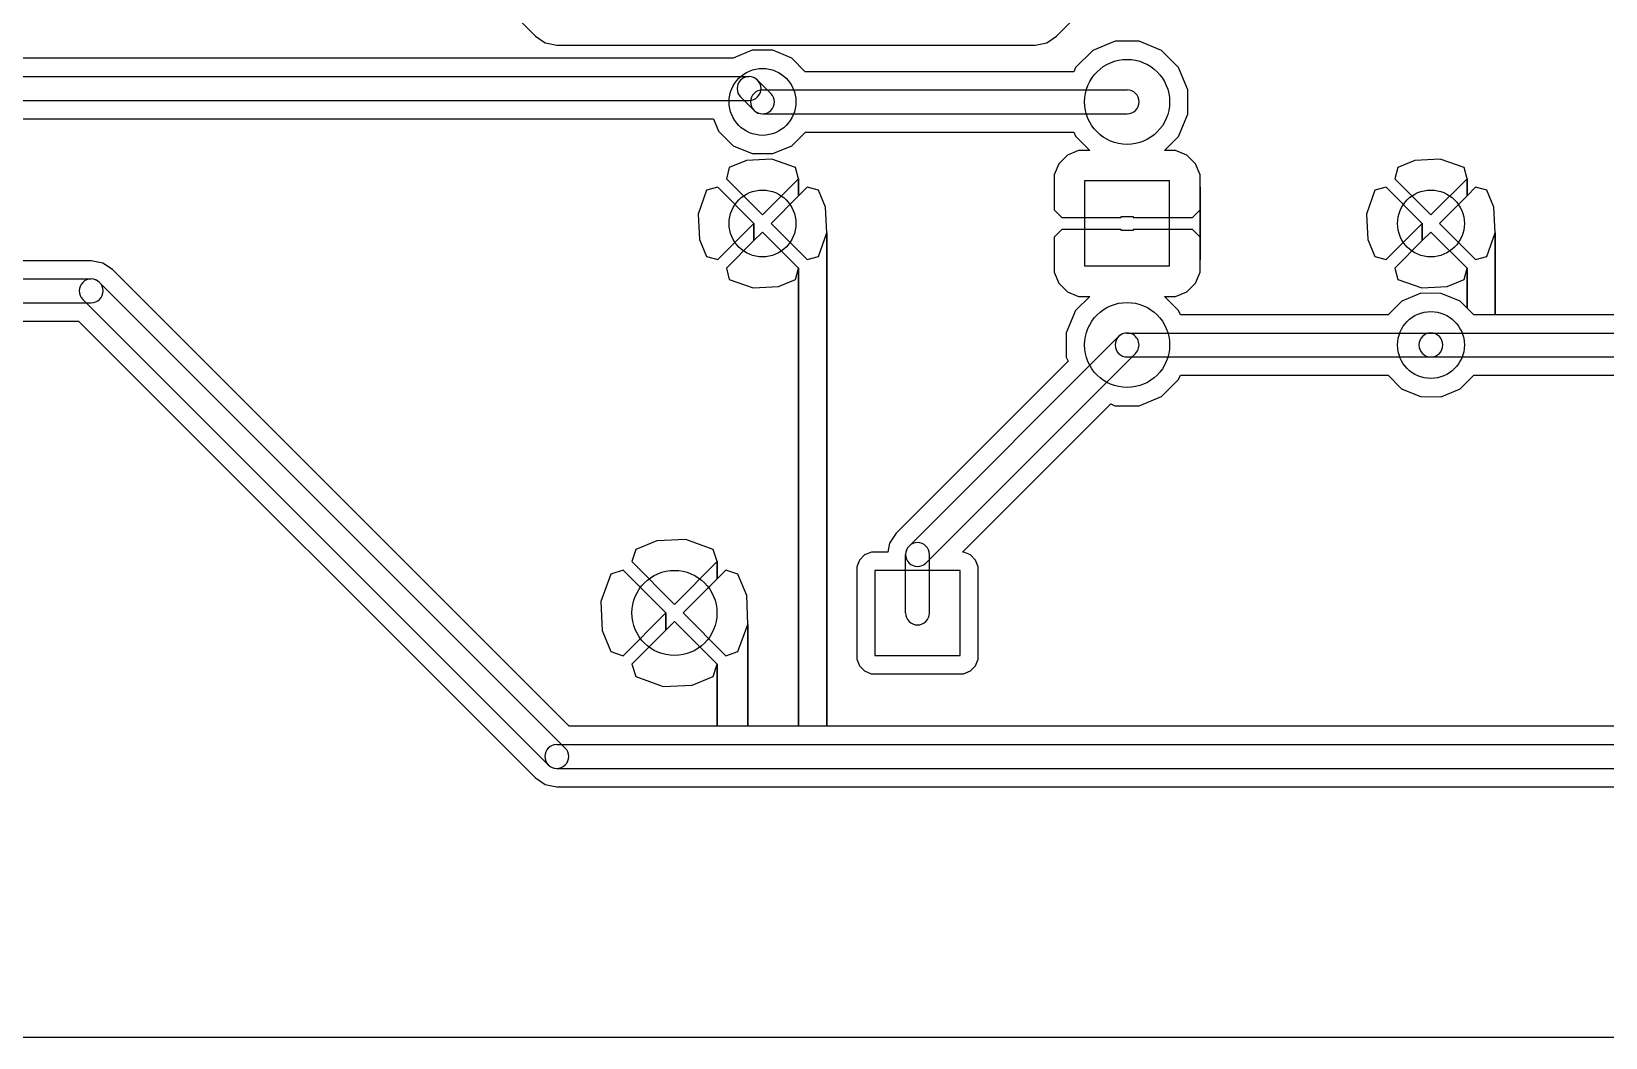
# Model space of a CAD drawing. Extents: x 114.1 to 212.9, y -157.4 to -58.6.
# Drawn here: x 147.02 to 179.92, y -157.37 to -136.35 of the extents above; entities that cross this region are included whole.
import ezdxf

# ---------------------------------------------------------------- set-up
doc = ezdxf.new("R2010")
doc.units = 0
doc.header["$MEASUREMENT"] = 0
doc.layers.add('BLACK', color=250, linetype='CONTINUOUS')

msp = doc.modelspace()

# ---------------------------------------------------------------- linework, layer by layer
at = {"layer": 'BLACK'}
for p, q in [((168.446, -136.446), (174.436, -130.456)), ((168.446, -136.446), (174.436, -130.456)), ((153.244, -132.136), (157.554, -136.446)), ((153.244, -132.136), (157.554, -136.446)), ((157.554, -136.446), (157.554, -136.446)), ((157.554, -136.446), (157.759, -136.583)), ((157.554, -136.446), (157.554, -136.446)), ((157.554, -136.446), (157.759, -136.583)), ((168.241, -136.583), (168.446, -136.446)), ((168.241, -136.583), (168.446, -136.446)), ((157.759, -136.583), (157.759, -136.583)), ((157.759, -136.583), (157.799, -136.591)), ((157.759, -136.583), (157.759, -136.583)), ((157.759, -136.583), (157.799, -136.591)), ((157.799, -136.591), (158, -136.631)), ((157.799, -136.591), (158, -136.631)), ((158, -136.631), (168, -136.631)), ((158, -136.631), (168, -136.631)), ((162.086, -136.74), (161.689, -136.904)), ((162.086, -136.74), (161.689, -136.904)), ((162.516, -136.741), (162.086, -136.74)), ((162.516, -136.741), (162.086, -136.74)), ((162.912, -136.905), (162.516, -136.741)), ((162.912, -136.905), (162.516, -136.741)), ((168, -136.631), (168.241, -136.583)), ((168, -136.631), (168.241, -136.583)), ((168, -136.631), (168, -136.631)), ((168, -136.631), (168, -136.631)), ((169.202, -136.743), (168.844, -137.1)), ((169.202, -136.743), (168.844, -137.1)), ((169.668, -136.55), (169.202, -136.743)), ((169.668, -136.55), (169.202, -136.743)), ((170.174, -136.55), (169.668, -136.55)), ((170.174, -136.55), (169.668, -136.55)), ((170.64, -136.744), (170.174, -136.55)), ((170.64, -136.744), (170.174, -136.55)), ((170.997, -137.102), (170.64, -136.744)), ((170.997, -137.102), (170.64, -136.744)), ((161.685, -136.909), (143.036, -136.909)), ((161.685, -136.909), (143.036, -136.909)), ((161.689, -136.904), (161.685, -136.909)), ((161.689, -136.904), (161.685, -136.909)), ((163.195, -137.189), (162.912, -136.905)), ((163.195, -137.189), (162.912, -136.905)), ((168.844, -137.1), (168.807, -137.189)), ((168.844, -137.1), (168.807, -137.189)), ((171.19, -137.568), (170.997, -137.102)), ((171.19, -137.568), (170.997, -137.102)), ((141.5, -137.29), (162.02, -137.29)), ((162.197, -137.363), (162.477, -137.643)), ((168.807, -137.189), (163.195, -137.189)), ((168.807, -137.189), (163.195, -137.189)), ((141.5, -137.79), (162.02, -137.79)), ((161.843, -137.717), (162.123, -137.997)), ((162.3, -137.57), (169.92, -137.57)), ((171.19, -138.074), (171.19, -137.568)), ((171.19, -138.074), (171.19, -137.568)), ((162.3, -138.07), (169.92, -138.07)), ((170.996, -138.54), (171.19, -138.074)), ((170.996, -138.54), (171.19, -138.074)), ((142.77, -138.171), (161.277, -138.171)), ((142.77, -138.171), (161.277, -138.171)), ((161.277, -138.171), (161.384, -138.431)), ((161.277, -138.171), (161.384, -138.431)), ((161.384, -138.431), (161.688, -138.735)), ((161.384, -138.431), (161.688, -138.735)), ((162.911, -138.736), (163.196, -138.451)), ((162.911, -138.736), (163.196, -138.451)), ((163.196, -138.451), (168.807, -138.451)), ((163.196, -138.451), (168.807, -138.451)), ((168.807, -138.451), (168.843, -138.538)), ((168.807, -138.451), (168.843, -138.538)), ((161.688, -138.735), (162.084, -138.899)), ((161.688, -138.735), (162.084, -138.899)), ((162.514, -138.9), (162.911, -138.736)), ((162.514, -138.9), (162.911, -138.736)), ((168.843, -138.538), (169.14, -138.836)), ((168.843, -138.538), (169.14, -138.836)), ((170.7, -138.836), (170.996, -138.54)), ((170.7, -138.836), (170.996, -138.54)), ((161.963, -139.043), (161.607, -139.19)), ((161.963, -139.043), (161.607, -139.19)), ((162.493, -139.014), (161.963, -139.043)), ((162.493, -139.014), (161.963, -139.043)), ((162.084, -138.899), (162.514, -138.9)), ((162.084, -138.899), (162.514, -138.9)), ((162.993, -139.19), (162.493, -139.014)), ((162.993, -139.19), (162.493, -139.014)), ((168.493, -139.111), (168.396, -139.344)), ((168.493, -139.111), (168.396, -139.344)), ((168.672, -138.932), (168.493, -139.111)), ((168.672, -138.932), (168.493, -139.111)), ((168.905, -138.836), (168.672, -138.932)), ((168.905, -138.836), (168.672, -138.932)), ((169.14, -138.836), (168.905, -138.836)), ((169.14, -138.836), (168.905, -138.836)), ((170.935, -138.836), (170.7, -138.836)), ((170.935, -138.836), (170.7, -138.836)), ((171.168, -138.932), (170.935, -138.836)), ((171.168, -138.932), (170.935, -138.836)), ((171.347, -139.111), (171.168, -138.932)), ((171.347, -139.111), (171.168, -138.932)), ((171.444, -139.344), (171.347, -139.111)), ((171.444, -139.344), (171.347, -139.111)), ((175.933, -139.043), (175.577, -139.19)), ((175.933, -139.043), (175.577, -139.19)), ((176.463, -139.014), (175.933, -139.043)), ((176.463, -139.014), (175.933, -139.043)), ((176.963, -139.19), (176.463, -139.014)), ((176.963, -139.19), (176.463, -139.014)), ((161.607, -139.19), (161.545, -139.426)), ((161.607, -139.19), (161.545, -139.426)), ((161.545, -139.426), (162.3, -140.18)), ((161.545, -139.426), (162.3, -140.18)), ((162.3, -140.18), (163.055, -139.426)), ((162.3, -140.18), (163.055, -139.426)), ((163.055, -139.426), (162.993, -139.19)), ((163.055, -139.426), (162.993, -139.19)), ((163.055, -139.785), (163.055, -139.426)), ((163.055, -139.426), (163.055, -139.785)), ((163.055, -139.785), (163.055, -139.426)), ((163.055, -139.426), (163.055, -139.785)), ((168.396, -139.344), (168.396, -139.597)), ((168.396, -139.344), (168.396, -139.597)), ((169.031, -139.471), (169.031, -141.249)), ((170.809, -139.471), (169.031, -139.471)), ((170.809, -141.249), (170.809, -139.471)), ((171.444, -139.597), (171.444, -139.344)), ((171.444, -139.597), (171.444, -139.344)), ((175.577, -139.19), (175.515, -139.426)), ((175.577, -139.19), (175.515, -139.426)), ((175.515, -139.426), (176.27, -140.18)), ((175.515, -139.426), (176.27, -140.18)), ((176.27, -140.18), (177.025, -139.426)), ((176.27, -140.18), (177.025, -139.426)), ((177.025, -139.426), (176.963, -139.19)), ((177.025, -139.426), (176.963, -139.19)), ((177.025, -139.785), (177.025, -139.426)), ((177.025, -139.426), (177.025, -139.785)), ((177.025, -139.785), (177.025, -139.426)), ((177.025, -139.426), (177.025, -139.785)), ((161.13, -139.667), (160.954, -140.167)), ((161.13, -139.667), (160.954, -140.167)), ((161.366, -139.605), (161.13, -139.667)), ((161.366, -139.605), (161.13, -139.667)), ((162.12, -140.36), (161.366, -139.605)), ((162.12, -140.36), (161.366, -139.605)), ((163.055, -139.785), (162.48, -140.36)), ((163.055, -139.785), (162.48, -140.36)), ((163.234, -139.605), (163.055, -139.785)), ((163.234, -139.605), (163.055, -139.785)), ((163.47, -139.667), (163.234, -139.605)), ((163.47, -139.667), (163.234, -139.605)), ((163.617, -140.023), (163.47, -139.667)), ((163.617, -140.023), (163.47, -139.667)), ((168.396, -139.597), (168.396, -140.074)), ((168.396, -139.597), (168.396, -140.074)), ((171.444, -141.123), (171.444, -139.597)), ((171.444, -140.074), (171.444, -139.597)), ((171.444, -139.597), (171.444, -141.123)), ((171.444, -141.123), (171.444, -139.597)), ((171.444, -140.074), (171.444, -139.597)), ((171.444, -139.597), (171.444, -141.123)), ((175.1, -139.667), (174.924, -140.167)), ((175.1, -139.667), (174.924, -140.167)), ((175.336, -139.605), (175.1, -139.667)), ((175.336, -139.605), (175.1, -139.667)), ((176.09, -140.36), (175.336, -139.605)), ((176.09, -140.36), (175.336, -139.605)), ((177.025, -139.785), (176.45, -140.36)), ((177.025, -139.785), (176.45, -140.36)), ((177.204, -139.605), (177.025, -139.785)), ((177.204, -139.605), (177.025, -139.785)), ((177.44, -139.667), (177.204, -139.605)), ((177.44, -139.667), (177.204, -139.605)), ((177.587, -140.023), (177.44, -139.667)), ((177.587, -140.023), (177.44, -139.667)), ((163.646, -140.553), (163.617, -140.023)), ((163.646, -140.553), (163.617, -140.023)), ((168.396, -140.074), (168.555, -140.233)), ((168.396, -140.074), (168.555, -140.233)), ((171.285, -140.233), (171.444, -140.074)), ((171.285, -140.233), (171.444, -140.074)), ((177.616, -140.553), (177.587, -140.023)), ((177.616, -140.553), (177.587, -140.023)), ((160.954, -140.167), (160.983, -140.697)), ((160.954, -140.167), (160.983, -140.697)), ((161.366, -141.115), (162.12, -140.36)), ((161.366, -141.115), (162.12, -140.36)), ((162.12, -140.719), (162.12, -140.36)), ((162.12, -140.36), (162.12, -140.719)), ((162.12, -140.719), (162.12, -140.36)), ((162.12, -140.36), (162.12, -140.719)), ((162.48, -140.36), (163.234, -141.115)), ((162.48, -140.36), (163.234, -141.115)), ((168.555, -140.233), (169.793, -140.233)), ((168.555, -140.233), (169.793, -140.233)), ((169.793, -140.233), (169.793, -140.213)), ((169.793, -140.213), (170.047, -140.213)), ((169.793, -140.233), (169.793, -140.213)), ((169.793, -140.213), (170.047, -140.213)), ((170.047, -140.213), (170.047, -140.233)), ((170.047, -140.213), (170.047, -140.233)), ((170.047, -140.233), (171.285, -140.233)), ((170.047, -140.233), (171.285, -140.233)), ((174.924, -140.167), (174.953, -140.697)), ((174.924, -140.167), (174.953, -140.697)), ((175.336, -141.115), (176.09, -140.36)), ((175.336, -141.115), (176.09, -140.36)), ((176.09, -140.719), (176.09, -140.36)), ((176.09, -140.36), (176.09, -140.719)), ((176.09, -140.719), (176.09, -140.36)), ((176.09, -140.36), (176.09, -140.719)), ((176.45, -140.36), (177.204, -141.115)), ((176.45, -140.36), (177.204, -141.115)), ((160.983, -140.697), (161.13, -141.053)), ((160.983, -140.697), (161.13, -141.053)), ((162.12, -140.719), (161.545, -141.294)), ((162.12, -140.719), (161.545, -141.294)), ((162.3, -140.54), (162.12, -140.719)), ((162.3, -140.54), (162.12, -140.719)), ((163.055, -141.294), (162.3, -140.54)), ((163.055, -141.294), (162.3, -140.54)), ((163.47, -141.053), (163.646, -140.553)), ((163.47, -141.053), (163.646, -140.553)), ((163.646, -150.869), (163.646, -140.553)), ((163.646, -140.553), (163.646, -150.869)), ((163.646, -150.869), (163.646, -140.553)), ((163.646, -140.553), (163.646, -150.869)), ((168.555, -140.487), (168.396, -140.646)), ((168.555, -140.487), (168.396, -140.646)), ((168.396, -140.646), (168.396, -141.123)), ((168.396, -140.646), (168.396, -141.123)), ((169.793, -140.487), (168.555, -140.487)), ((169.793, -140.487), (168.555, -140.487)), ((169.793, -140.507), (169.793, -140.487)), ((169.793, -140.507), (169.793, -140.487)), ((170.047, -140.507), (169.793, -140.507)), ((170.047, -140.507), (169.793, -140.507)), ((171.285, -140.487), (170.047, -140.487)), ((170.047, -140.487), (170.047, -140.507)), ((171.285, -140.487), (170.047, -140.487)), ((170.047, -140.487), (170.047, -140.507)), ((171.444, -140.646), (171.285, -140.487)), ((171.444, -140.646), (171.285, -140.487)), ((171.444, -141.123), (171.444, -140.646)), ((171.444, -141.123), (171.444, -140.646)), ((174.953, -140.697), (175.1, -141.053)), ((174.953, -140.697), (175.1, -141.053)), ((176.09, -140.719), (175.515, -141.294)), ((176.09, -140.719), (175.515, -141.294)), ((176.27, -140.54), (176.09, -140.719)), ((176.27, -140.54), (176.09, -140.719)), ((177.025, -141.294), (176.27, -140.54)), ((177.025, -141.294), (176.27, -140.54)), ((177.44, -141.053), (177.616, -140.553)), ((177.44, -141.053), (177.616, -140.553)), ((177.616, -142.269), (177.616, -140.553)), ((177.616, -140.553), (177.616, -142.269)), ((177.616, -142.269), (177.616, -140.553)), ((177.616, -140.553), (177.616, -142.269)), ((161.13, -141.053), (161.366, -141.115)), ((161.13, -141.053), (161.366, -141.115)), ((163.234, -141.115), (163.47, -141.053)), ((163.234, -141.115), (163.47, -141.053)), ((168.396, -141.123), (168.396, -141.376)), ((168.396, -141.123), (168.396, -141.376)), ((171.444, -141.376), (171.444, -141.123)), ((171.444, -141.376), (171.444, -141.123)), ((175.1, -141.053), (175.336, -141.115)), ((175.1, -141.053), (175.336, -141.115)), ((177.204, -141.115), (177.44, -141.053)), ((177.204, -141.115), (177.44, -141.053)), ((148.27, -141.139), (120.846, -141.139)), ((148.27, -141.139), (120.846, -141.139)), ((148.511, -141.187), (148.27, -141.139)), ((148.511, -141.187), (148.27, -141.139)), ((148.716, -141.324), (148.511, -141.187)), ((148.716, -141.324), (148.511, -141.187)), ((158.261, -150.869), (148.716, -141.324)), ((158.261, -150.869), (148.716, -141.324)), ((161.545, -141.294), (161.607, -141.53)), ((161.545, -141.294), (161.607, -141.53)), ((162.993, -141.53), (163.055, -141.294)), ((162.993, -141.53), (163.055, -141.294)), ((163.055, -150.869), (163.055, -141.294)), ((163.055, -141.294), (163.055, -150.869)), ((163.055, -150.869), (163.055, -141.294)), ((163.055, -141.294), (163.055, -150.869)), ((168.396, -141.376), (168.493, -141.609)), ((168.396, -141.376), (168.493, -141.609)), ((169.031, -141.249), (170.809, -141.249)), ((171.347, -141.609), (171.444, -141.376)), ((171.347, -141.609), (171.444, -141.376)), ((175.515, -141.294), (175.577, -141.53)), ((175.515, -141.294), (175.577, -141.53)), ((176.963, -141.53), (177.025, -141.294)), ((176.963, -141.53), (177.025, -141.294)), ((177.025, -142.128), (177.025, -141.294)), ((177.025, -141.294), (177.025, -142.128)), ((177.025, -142.128), (177.025, -141.294)), ((177.025, -141.294), (177.025, -142.128)), ((119.5, -141.52), (148.27, -141.52)), ((148.447, -141.593), (158.177, -151.323)), ((161.607, -141.53), (162.107, -141.706)), ((161.607, -141.53), (162.107, -141.706)), ((162.107, -141.706), (162.637, -141.677)), ((162.107, -141.706), (162.637, -141.677)), ((162.637, -141.677), (162.993, -141.53)), ((162.637, -141.677), (162.993, -141.53)), ((168.493, -141.609), (168.672, -141.788)), ((168.493, -141.609), (168.672, -141.788)), ((171.168, -141.788), (171.347, -141.609)), ((171.168, -141.788), (171.347, -141.609)), ((175.577, -141.53), (176.077, -141.706)), ((175.577, -141.53), (176.077, -141.706)), ((176.077, -141.706), (176.607, -141.677)), ((176.077, -141.706), (176.607, -141.677)), ((176.607, -141.677), (176.963, -141.53)), ((176.607, -141.677), (176.963, -141.53)), ((119.5, -142.02), (148.27, -142.02)), ((148.093, -141.947), (157.823, -151.677)), ((168.672, -141.788), (168.905, -141.884)), ((168.672, -141.788), (168.905, -141.884)), ((169.14, -141.884), (168.844, -142.18)), ((169.14, -141.884), (168.844, -142.18)), ((168.905, -141.884), (169.14, -141.884)), ((168.905, -141.884), (169.14, -141.884)), ((170.997, -142.182), (170.7, -141.884)), ((170.7, -141.884), (170.935, -141.884)), ((170.997, -142.182), (170.7, -141.884)), ((170.7, -141.884), (170.935, -141.884)), ((170.935, -141.884), (171.168, -141.788)), ((170.935, -141.884), (171.168, -141.788)), ((175.659, -141.984), (175.374, -142.269)), ((175.659, -141.984), (175.374, -142.269)), ((176.056, -141.82), (175.659, -141.984)), ((176.056, -141.82), (175.659, -141.984)), ((176.486, -141.821), (176.056, -141.82)), ((176.486, -141.821), (176.056, -141.82)), ((176.882, -141.985), (176.486, -141.821)), ((176.882, -141.985), (176.486, -141.821)), ((177.025, -142.128), (176.882, -141.985)), ((177.025, -142.128), (176.882, -141.985)), ((120.396, -142.401), (148.009, -142.401)), ((120.396, -142.401), (148.009, -142.401)), ((148.009, -142.401), (157.554, -151.946)), ((148.009, -142.401), (157.554, -151.946)), ((168.844, -142.18), (168.65, -142.646)), ((168.844, -142.18), (168.65, -142.646)), ((171.033, -142.269), (170.997, -142.182)), ((171.033, -142.269), (170.997, -142.182)), ((175.374, -142.269), (171.033, -142.269)), ((175.374, -142.269), (171.033, -142.269)), ((177.165, -142.269), (177.025, -142.128)), ((177.165, -142.269), (177.025, -142.128)), ((177.616, -142.269), (177.165, -142.269)), ((177.616, -142.269), (177.165, -142.269)), ((182.62, -142.269), (177.616, -142.269)), ((182.62, -142.269), (177.616, -142.269)), ((165.363, -147.103), (169.743, -142.723)), ((168.65, -142.646), (168.65, -143.152)), ((168.65, -142.646), (168.65, -143.152)), ((169.92, -142.65), (176.27, -142.65)), ((176.27, -142.65), (183.89, -142.65)), ((165.717, -147.457), (170.097, -143.077)), ((168.687, -143.241), (165.094, -146.834)), ((168.687, -143.241), (165.094, -146.834)), ((168.65, -143.152), (168.687, -143.241)), ((168.65, -143.152), (168.687, -143.241)), ((169.92, -143.15), (176.27, -143.15)), ((176.27, -143.15), (183.89, -143.15)), ((170.638, -143.977), (170.996, -143.62)), ((170.638, -143.977), (170.996, -143.62)), ((170.996, -143.62), (171.033, -143.531)), ((170.996, -143.62), (171.033, -143.531)), ((171.033, -143.531), (175.375, -143.531)), ((171.033, -143.531), (175.375, -143.531)), ((175.375, -143.531), (175.658, -143.815)), ((175.375, -143.531), (175.658, -143.815)), ((176.881, -143.816), (177.166, -143.531)), ((176.881, -143.816), (177.166, -143.531)), ((177.166, -143.531), (182.62, -143.531)), ((177.166, -143.531), (182.62, -143.531)), ((170.172, -144.17), (170.638, -143.977)), ((170.172, -144.17), (170.638, -143.977)), ((175.658, -143.815), (176.054, -143.979)), ((175.658, -143.815), (176.054, -143.979)), ((176.054, -143.979), (176.484, -143.98)), ((176.054, -143.979), (176.484, -143.98)), ((176.484, -143.98), (176.881, -143.816)), ((176.484, -143.98), (176.881, -143.816)), ((166.482, -147.23), (169.579, -144.133)), ((166.482, -147.23), (169.579, -144.133)), ((169.579, -144.133), (169.666, -144.17)), ((169.579, -144.133), (169.666, -144.17)), ((169.666, -144.17), (170.172, -144.17)), ((169.666, -144.17), (170.172, -144.17)), ((160.092, -146.99), (159.652, -147.172)), ((160.092, -146.99), (159.652, -147.172)), ((160.698, -146.964), (160.092, -146.99)), ((160.698, -146.964), (160.092, -146.99)), ((161.268, -147.172), (160.698, -146.964)), ((161.268, -147.172), (160.698, -146.964)), ((164.957, -147.039), (164.919, -147.23)), ((164.957, -147.039), (164.919, -147.23)), ((165.094, -146.834), (164.957, -147.039)), ((165.094, -146.834), (164.957, -147.039)), ((159.652, -147.172), (159.567, -147.428)), ((159.652, -147.172), (159.567, -147.428)), ((161.353, -147.428), (161.268, -147.172)), ((161.353, -147.428), (161.268, -147.172)), ((164.435, -147.288), (164.328, -147.395)), ((164.435, -147.288), (164.328, -147.395)), ((164.576, -147.23), (164.435, -147.288)), ((164.576, -147.23), (164.435, -147.288)), ((164.919, -147.23), (164.576, -147.23)), ((164.919, -147.23), (164.576, -147.23)), ((165.29, -148.5), (165.29, -147.28)), ((165.79, -148.5), (165.79, -147.28)), ((166.505, -147.23), (166.482, -147.23)), ((166.505, -147.23), (166.482, -147.23)), ((166.645, -147.288), (166.505, -147.23)), ((166.645, -147.288), (166.505, -147.23)), ((166.752, -147.395), (166.645, -147.288)), ((166.752, -147.395), (166.645, -147.288)), ((159.132, -147.692), (158.924, -148.262)), ((159.132, -147.692), (158.924, -148.262)), ((159.388, -147.607), (159.132, -147.692)), ((159.388, -147.607), (159.132, -147.692)), ((160.28, -148.5), (159.388, -147.607)), ((160.28, -148.5), (159.388, -147.607)), ((159.567, -147.428), (160.46, -148.32)), ((159.567, -147.428), (160.46, -148.32)), ((160.46, -148.32), (161.353, -147.428)), ((160.46, -148.32), (161.353, -147.428)), ((161.353, -147.787), (161.353, -147.428)), ((161.353, -147.428), (161.353, -147.787)), ((161.353, -147.787), (161.353, -147.428)), ((161.353, -147.428), (161.353, -147.787)), ((161.532, -147.607), (161.353, -147.787)), ((161.532, -147.607), (161.353, -147.787)), ((161.788, -147.692), (161.532, -147.607)), ((161.788, -147.692), (161.532, -147.607)), ((161.97, -148.132), (161.788, -147.692)), ((161.97, -148.132), (161.788, -147.692)), ((164.328, -147.395), (164.27, -147.535)), ((164.328, -147.395), (164.27, -147.535)), ((164.27, -147.535), (164.27, -147.686)), ((164.27, -147.535), (164.27, -147.686)), ((164.27, -147.686), (164.27, -149.464)), ((164.27, -147.686), (164.27, -149.464)), ((166.429, -147.611), (164.651, -147.611)), ((164.651, -147.611), (164.651, -149.389)), ((166.429, -149.389), (166.429, -147.611)), ((166.81, -147.536), (166.752, -147.395)), ((166.81, -147.536), (166.752, -147.395)), ((166.81, -149.314), (166.81, -147.536)), ((166.81, -149.314), (166.81, -147.536)), ((161.353, -147.787), (160.64, -148.5)), ((161.353, -147.787), (160.64, -148.5)), ((158.924, -148.262), (158.95, -148.868)), ((158.924, -148.262), (158.95, -148.868)), ((161.996, -148.738), (161.97, -148.132)), ((161.996, -148.738), (161.97, -148.132)), ((159.388, -149.393), (160.28, -148.5)), ((159.388, -149.393), (160.28, -148.5)), ((160.28, -148.859), (160.28, -148.5)), ((160.28, -148.5), (160.28, -148.859)), ((160.28, -148.859), (160.28, -148.5)), ((160.28, -148.5), (160.28, -148.859)), ((160.46, -148.68), (160.28, -148.859)), ((160.46, -148.68), (160.28, -148.859)), ((161.353, -149.572), (160.46, -148.68)), ((161.353, -149.572), (160.46, -148.68)), ((160.64, -148.5), (161.532, -149.393)), ((160.64, -148.5), (161.532, -149.393)), ((158.95, -148.868), (159.132, -149.308)), ((158.95, -148.868), (159.132, -149.308)), ((160.28, -148.859), (159.567, -149.572)), ((160.28, -148.859), (159.567, -149.572)), ((161.788, -149.308), (161.996, -148.738)), ((161.788, -149.308), (161.996, -148.738)), ((161.996, -150.869), (161.996, -148.738)), ((161.996, -148.738), (161.996, -150.869)), ((161.996, -150.869), (161.996, -148.738)), ((161.996, -148.738), (161.996, -150.869)), ((159.132, -149.308), (159.388, -149.393)), ((159.132, -149.308), (159.388, -149.393)), ((161.532, -149.393), (161.788, -149.308)), ((161.532, -149.393), (161.788, -149.308)), ((166.81, -149.465), (166.81, -149.314)), ((166.81, -149.465), (166.81, -149.314)), ((159.567, -149.572), (159.652, -149.828)), ((159.567, -149.572), (159.652, -149.828)), ((161.268, -149.828), (161.353, -149.572)), ((161.268, -149.828), (161.353, -149.572)), ((161.353, -150.869), (161.353, -149.572)), ((161.353, -149.572), (161.353, -150.869)), ((161.353, -150.869), (161.353, -149.572)), ((161.353, -149.572), (161.353, -150.869)), ((164.27, -149.464), (164.328, -149.605)), ((164.27, -149.464), (164.328, -149.605)), ((164.328, -149.605), (164.435, -149.712)), ((164.328, -149.605), (164.435, -149.712)), ((164.651, -149.389), (166.429, -149.389)), ((166.645, -149.712), (166.752, -149.605)), ((166.645, -149.712), (166.752, -149.605)), ((166.752, -149.605), (166.81, -149.465)), ((166.752, -149.605), (166.81, -149.465)), ((159.652, -149.828), (160.222, -150.036)), ((159.652, -149.828), (160.222, -150.036)), ((160.828, -150.01), (161.268, -149.828)), ((160.828, -150.01), (161.268, -149.828)), ((164.435, -149.712), (164.575, -149.77)), ((164.435, -149.712), (164.575, -149.77)), ((164.575, -149.77), (164.726, -149.77)), ((164.575, -149.77), (164.726, -149.77)), ((164.726, -149.77), (166.504, -149.77)), ((164.726, -149.77), (166.504, -149.77)), ((166.504, -149.77), (166.645, -149.712)), ((166.504, -149.77), (166.645, -149.712)), ((160.222, -150.036), (160.828, -150.01)), ((160.222, -150.036), (160.828, -150.01)), ((161.353, -150.869), (158.261, -150.869)), ((161.353, -150.869), (158.261, -150.869)), ((161.996, -150.869), (161.353, -150.869)), ((161.996, -150.869), (161.353, -150.869)), ((163.055, -150.869), (161.996, -150.869)), ((163.055, -150.869), (161.996, -150.869)), ((163.646, -150.869), (163.055, -150.869)), ((163.646, -150.869), (163.055, -150.869)), ((196.239, -150.869), (163.646, -150.869)), ((196.239, -150.869), (163.646, -150.869)), ((158, -151.25), (196.5, -151.25)), ((157.554, -151.946), (157.554, -151.946)), ((157.554, -151.946), (157.691, -152.038)), ((157.554, -151.946), (157.554, -151.946)), ((157.554, -151.946), (157.691, -152.038)), ((158, -151.75), (196.5, -151.75)), ((157.691, -152.038), (157.759, -152.083)), ((157.691, -152.038), (157.759, -152.083)), ((157.759, -152.083), (157.759, -152.083)), ((157.759, -152.083), (158, -152.131)), ((157.759, -152.083), (157.759, -152.083)), ((157.759, -152.083), (158, -152.131)), ((158, -152.131), (158, -152.131)), ((158, -152.131), (196.5, -152.131)), ((158, -152.131), (158, -152.131)), ((158, -152.131), (196.5, -152.131)), ((211.381, -157.373), (125.381, -157.373)), ((211.381, -157.373), (125.381, -157.373))]:
    msp.add_line(p, q, dxfattribs=at)
for centre, radius in [((162.3, -137.82), 0.6985), ((169.92, -137.82), 0.889), ((162.3, -140.36), 0.6985), ((176.27, -140.36), 0.6985), ((169.92, -142.9), 0.889), ((176.27, -142.9), 0.6985), ((160.46, -148.5), 0.889)]:
    msp.add_circle(centre, radius, dxfattribs=at)
for centre, start, end in [((162.02, -137.54), 45, 225), ((162.02, -137.54), 270, 450), ((162.3, -137.82), 90, 270), ((162.3, -137.82), 225, 405), ((169.92, -137.82), 270, 450), ((148.27, -141.77), 45, 225), ((148.27, -141.77), 270, 450), ((169.92, -142.9), 90, 270), ((169.92, -142.9), 315, 495), ((176.27, -142.9), 90, 270), ((176.27, -142.9), 270, 450), ((165.54, -147.28), 360, 540), ((165.54, -147.28), 135, 315), ((165.54, -148.5), 180, 360), ((158, -151.5), 90, 270), ((158, -151.5), 225, 405)]:
    msp.add_arc(centre, 0.25, start, end, dxfattribs=at)

doc.saveas('drawing.dxf')
